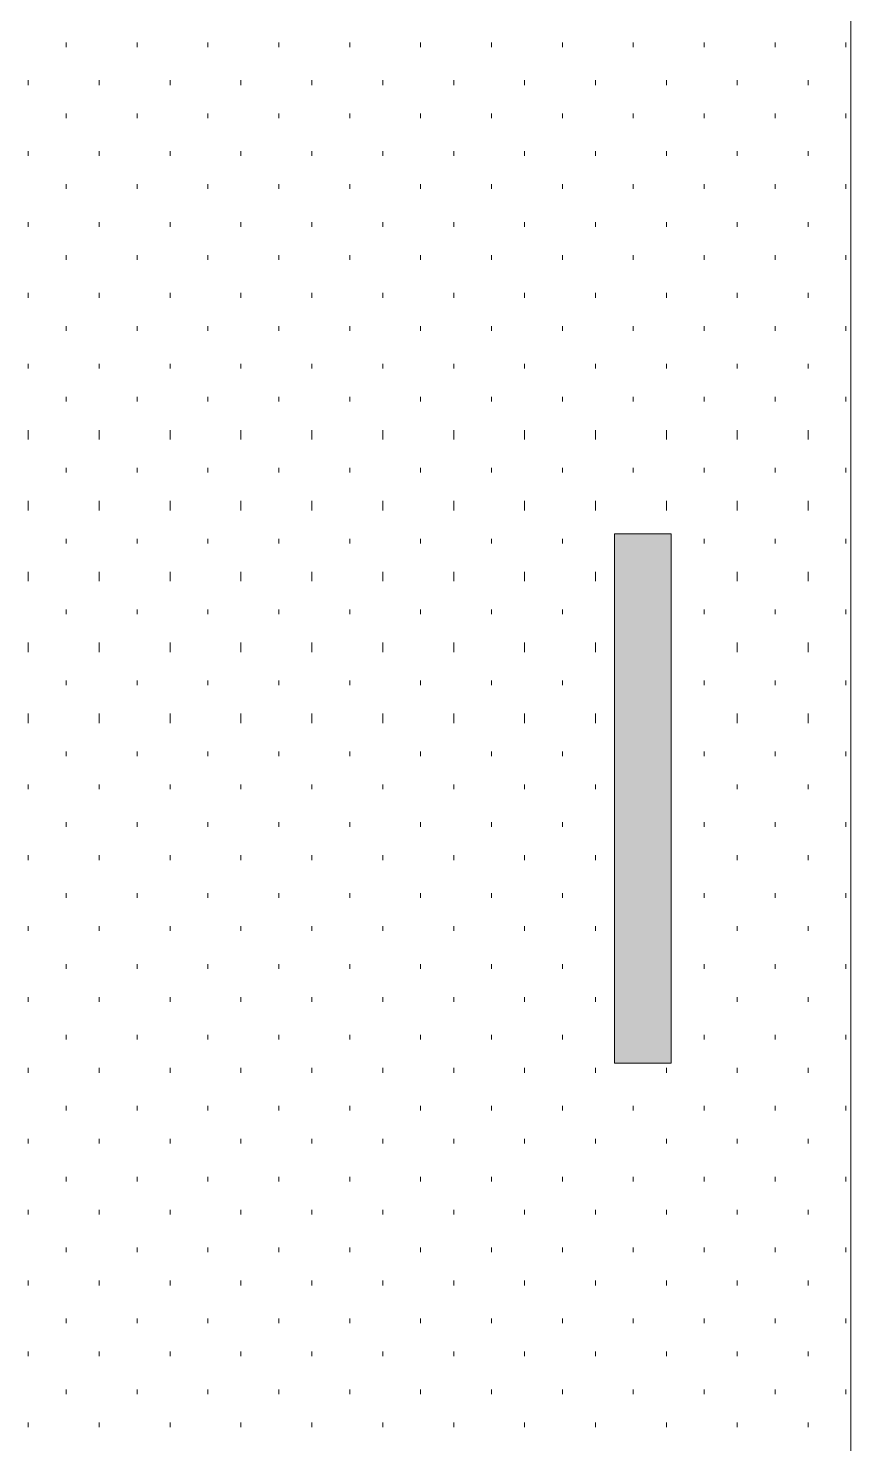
# Model space of a CAD drawing. Header units: inches. Extents: x -6061 to 13621, y -296 to 7483.
# Drawn here: x -5820.67 to -5806.73, y 310.44 to 334.43 of the extents above; entities that cross this region are included whole.
import ezdxf
from ezdxf.xclip import XClip

# ---------------------------------------------------------------- set-up
doc = ezdxf.new("R2010")
doc.units = ezdxf.units.IN
doc.header["$MEASUREMENT"] = 0
doc.header["$XCLIPFRAME"] = 0
doc.layers.get('0').update_dxf_attribs({"linetype": 'CONTINUOUS'})

# ---------------------------------------------------------------- blocks, each defined once
blk = doc.blocks.new('MF28650_4')
at = {"true_color": 0xffffff}
blk.add_hatch(color=7, dxfattribs=at).paths.add_polyline_path([(116.163, 308.525), (135.213, 308.525), (135.213, 357.971), (116.163, 357.971)])

msp = doc.modelspace()

# ---------------------------------------------------------------- linework, layer by layer
at = {"color": 7, "linetype": 'Continuous', "lineweight": 9, "true_color": 0x000007}
for p, q in [((-5806.73126, 382.88145), (-5806.73126, 286.85294)), ((-5806.73126, 380.39864), (-5806.73126, 286.85294)), ((-5810.73578, 325.85701), (-5810.73578, 316.88688)), ((-5809.7747, 325.85701), (-5810.73578, 325.85701)), ((-5810.73578, 325.85701), (-5809.7747, 325.85701)), ((-5810.73578, 316.88688), (-5810.73578, 325.85701)), ((-5809.7747, 316.88688), (-5809.7747, 325.85701)), ((-5809.7747, 325.85701), (-5809.7747, 316.88688)), ((-5810.73578, 316.88688), (-5809.7747, 316.88688)), ((-5809.7747, 316.88688), (-5810.73578, 316.88688))]:
    msp.add_line(p, q, dxfattribs=at)
at = {"color": 7, "linetype": 'Continuous', "lineweight": 9, "true_color": 0xffffff}
for p, q in [((-5820.02628, 334.10633), (-5820.02628, 334.18643)), ((-5818.82492, 334.10633), (-5818.82492, 334.18643)), ((-5817.62357, 334.10633), (-5817.62357, 334.18643)), ((-5816.42221, 334.10633), (-5816.42221, 334.18643)), ((-5815.22085, 334.10633), (-5815.22085, 334.18643)), ((-5814.01949, 334.10633), (-5814.01949, 334.18643)), ((-5812.81814, 334.10633), (-5812.81814, 334.18643)), ((-5811.61678, 334.10633), (-5811.61678, 334.18643)), ((-5810.41542, 334.10633), (-5810.41542, 334.18643)), ((-5809.21406, 334.10633), (-5809.21406, 334.18643)), ((-5808.01271, 334.10633), (-5808.01271, 334.18643)), ((-5806.81135, 334.10633), (-5806.81135, 334.18643)), ((-5820.667, 333.46561), (-5820.667, 333.5457)), ((-5819.46565, 333.46561), (-5819.46565, 333.5457)), ((-5818.26429, 333.46561), (-5818.26429, 333.5457)), ((-5817.06293, 333.46561), (-5817.06293, 333.5457)), ((-5815.86157, 333.46561), (-5815.86157, 333.5457)), ((-5814.66022, 333.46561), (-5814.66022, 333.5457)), ((-5813.45886, 333.46561), (-5813.45886, 333.5457)), ((-5812.2575, 333.46561), (-5812.2575, 333.5457)), ((-5811.05614, 333.46561), (-5811.05614, 333.5457)), ((-5809.85479, 333.46561), (-5809.85479, 333.5457)), ((-5808.65343, 333.46561), (-5808.65343, 333.5457)), ((-5807.45207, 333.46561), (-5807.45207, 333.5457)), ((-5820.02628, 332.90498), (-5820.02628, 332.98507)), ((-5818.82492, 332.90498), (-5818.82492, 332.98507)), ((-5817.62357, 332.90498), (-5817.62357, 332.98507)), ((-5816.42221, 332.90498), (-5816.42221, 332.98507)), ((-5815.22085, 332.90498), (-5815.22085, 332.98507)), ((-5814.01949, 332.90498), (-5814.01949, 332.98507)), ((-5812.81814, 332.90498), (-5812.81814, 332.98507)), ((-5811.61678, 332.90498), (-5811.61678, 332.98507)), ((-5810.41542, 332.90498), (-5810.41542, 332.98507)), ((-5809.21406, 332.90498), (-5809.21406, 332.98507)), ((-5808.01271, 332.90498), (-5808.01271, 332.98507)), ((-5806.81135, 332.90498), (-5806.81135, 332.98507)), ((-5820.667, 332.26425), (-5820.667, 332.34434)), ((-5819.46565, 332.26425), (-5819.46565, 332.34434)), ((-5818.26429, 332.26425), (-5818.26429, 332.34434)), ((-5817.06293, 332.26425), (-5817.06293, 332.34434)), ((-5815.86157, 332.26425), (-5815.86157, 332.34434)), ((-5814.66022, 332.26425), (-5814.66022, 332.34434)), ((-5813.45886, 332.26425), (-5813.45886, 332.34434)), ((-5812.2575, 332.26425), (-5812.2575, 332.34434)), ((-5811.05614, 332.26425), (-5811.05614, 332.34434)), ((-5809.85479, 332.26425), (-5809.85479, 332.34434)), ((-5808.65343, 332.26425), (-5808.65343, 332.34434)), ((-5807.45207, 332.26425), (-5807.45207, 332.34434)), ((-5820.02628, 331.70362), (-5820.02628, 331.78371)), ((-5818.82492, 331.70362), (-5818.82492, 331.78371)), ((-5817.62357, 331.70362), (-5817.62357, 331.78371)), ((-5816.42221, 331.70362), (-5816.42221, 331.78371)), ((-5815.22085, 331.70362), (-5815.22085, 331.78371)), ((-5814.01949, 331.70362), (-5814.01949, 331.78371)), ((-5812.81814, 331.70362), (-5812.81814, 331.78371)), ((-5811.61678, 331.70362), (-5811.61678, 331.78371)), ((-5810.41542, 331.70362), (-5810.41542, 331.78371)), ((-5809.21406, 331.70362), (-5809.21406, 331.78371)), ((-5808.01271, 331.70362), (-5808.01271, 331.78371)), ((-5806.81135, 331.70362), (-5806.81135, 331.78371)), ((-5820.667, 331.0629), (-5820.667, 331.14299)), ((-5819.46565, 331.0629), (-5819.46565, 331.14299)), ((-5818.26429, 331.0629), (-5818.26429, 331.14299)), ((-5817.06293, 331.0629), (-5817.06293, 331.14299)), ((-5815.86157, 331.0629), (-5815.86157, 331.14299)), ((-5814.66022, 331.0629), (-5814.66022, 331.14299)), ((-5813.45886, 331.0629), (-5813.45886, 331.14299)), ((-5812.2575, 331.0629), (-5812.2575, 331.14299)), ((-5811.05614, 331.0629), (-5811.05614, 331.14299)), ((-5809.85479, 331.0629), (-5809.85479, 331.14299)), ((-5808.65343, 331.0629), (-5808.65343, 331.14299)), ((-5807.45207, 331.0629), (-5807.45207, 331.14299)), ((-5820.02628, 330.50226), (-5820.02628, 330.58235)), ((-5818.82492, 330.50226), (-5818.82492, 330.58235)), ((-5817.62357, 330.50226), (-5817.62357, 330.58235)), ((-5816.42221, 330.50226), (-5816.42221, 330.58235)), ((-5815.22085, 330.50226), (-5815.22085, 330.58235)), ((-5814.01949, 330.50226), (-5814.01949, 330.58235)), ((-5812.81814, 330.50226), (-5812.81814, 330.58235)), ((-5811.61678, 330.50226), (-5811.61678, 330.58235)), ((-5810.41542, 330.50226), (-5810.41542, 330.58235)), ((-5809.21406, 330.50226), (-5809.21406, 330.58235)), ((-5808.01271, 330.50226), (-5808.01271, 330.58235)), ((-5806.81135, 330.50226), (-5806.81135, 330.58235)), ((-5820.667, 329.86154), (-5820.667, 329.94163)), ((-5819.46565, 329.86154), (-5819.46565, 329.94163)), ((-5818.26429, 329.86154), (-5818.26429, 329.94163)), ((-5817.06293, 329.86154), (-5817.06293, 329.94163)), ((-5815.86157, 329.86154), (-5815.86157, 329.94163)), ((-5814.66022, 329.86154), (-5814.66022, 329.94163)), ((-5813.45886, 329.86154), (-5813.45886, 329.94163)), ((-5812.2575, 329.86154), (-5812.2575, 329.94163)), ((-5811.05614, 329.86154), (-5811.05614, 329.94163)), ((-5809.85479, 329.86154), (-5809.85479, 329.94163)), ((-5808.65343, 329.86154), (-5808.65343, 329.94163)), ((-5807.45207, 329.86154), (-5807.45207, 329.94163)), ((-5820.02628, 329.3009), (-5820.02628, 329.381)), ((-5818.82492, 329.3009), (-5818.82492, 329.381)), ((-5817.62357, 329.3009), (-5817.62357, 329.381)), ((-5816.42221, 329.3009), (-5816.42221, 329.381)), ((-5815.22085, 329.3009), (-5815.22085, 329.381)), ((-5814.01949, 329.3009), (-5814.01949, 329.381)), ((-5812.81814, 329.3009), (-5812.81814, 329.381)), ((-5811.61678, 329.3009), (-5811.61678, 329.381)), ((-5810.41542, 329.3009), (-5810.41542, 329.381)), ((-5809.21406, 329.3009), (-5809.21406, 329.381)), ((-5808.01271, 329.3009), (-5808.01271, 329.381)), ((-5806.81135, 329.3009), (-5806.81135, 329.381)), ((-5820.667, 328.66018), (-5820.667, 328.74027)), ((-5819.46565, 328.66018), (-5819.46565, 328.74027)), ((-5818.26429, 328.66018), (-5818.26429, 328.74027)), ((-5817.06293, 328.66018), (-5817.06293, 328.74027)), ((-5815.86157, 328.66018), (-5815.86157, 328.74027)), ((-5814.66022, 328.66018), (-5814.66022, 328.74027)), ((-5813.45886, 328.66018), (-5813.45886, 328.74027)), ((-5812.2575, 328.66018), (-5812.2575, 328.74027)), ((-5811.05614, 328.66018), (-5811.05614, 328.74027)), ((-5809.85479, 328.66018), (-5809.85479, 328.74027)), ((-5808.65343, 328.66018), (-5808.65343, 328.74027)), ((-5807.45207, 328.66018), (-5807.45207, 328.74027)), ((-5820.02628, 328.09955), (-5820.02628, 328.17964)), ((-5818.82492, 328.09955), (-5818.82492, 328.17964)), ((-5817.62357, 328.09955), (-5817.62357, 328.17964)), ((-5816.42221, 328.09955), (-5816.42221, 328.17964)), ((-5815.22085, 328.09955), (-5815.22085, 328.17964)), ((-5814.01949, 328.09955), (-5814.01949, 328.17964)), ((-5812.81814, 328.09955), (-5812.81814, 328.17964)), ((-5811.61678, 328.09955), (-5811.61678, 328.17964)), ((-5810.41542, 328.09955), (-5810.41542, 328.17964)), ((-5809.21406, 328.09955), (-5809.21406, 328.17964)), ((-5808.01271, 328.09955), (-5808.01271, 328.17964)), ((-5806.81135, 328.09955), (-5806.81135, 328.17964)), ((-5820.667, 327.45882), (-5820.667, 327.619)), ((-5819.46565, 327.45882), (-5819.46565, 327.619)), ((-5818.26429, 327.45882), (-5818.26429, 327.619)), ((-5817.06293, 327.45882), (-5817.06293, 327.619)), ((-5815.86157, 327.45882), (-5815.86157, 327.619)), ((-5814.66022, 327.45882), (-5814.66022, 327.619)), ((-5813.45886, 327.45882), (-5813.45886, 327.619)), ((-5812.2575, 327.45882), (-5812.2575, 327.619)), ((-5811.05614, 327.45882), (-5811.05614, 327.619)), ((-5809.85479, 327.45882), (-5809.85479, 327.619)), ((-5808.65343, 327.45882), (-5808.65343, 327.619)), ((-5807.45207, 327.45882), (-5807.45207, 327.619)), ((-5820.02628, 326.89819), (-5820.02628, 326.97828)), ((-5818.82492, 326.89819), (-5818.82492, 326.97828)), ((-5817.62357, 326.89819), (-5817.62357, 326.97828)), ((-5816.42221, 326.89819), (-5816.42221, 326.97828)), ((-5815.22085, 326.89819), (-5815.22085, 326.97828)), ((-5814.01949, 326.89819), (-5814.01949, 326.97828)), ((-5812.81814, 326.89819), (-5812.81814, 326.97828)), ((-5811.61678, 326.89819), (-5811.61678, 326.97828)), ((-5810.41542, 326.89819), (-5810.41542, 326.97828)), ((-5809.21406, 326.89819), (-5809.21406, 326.97828)), ((-5808.01271, 326.89819), (-5808.01271, 326.97828)), ((-5806.81135, 326.89819), (-5806.81135, 326.97828)), ((-5820.667, 326.25747), (-5820.667, 326.41765)), ((-5819.46565, 326.25747), (-5819.46565, 326.41765)), ((-5818.26429, 326.25747), (-5818.26429, 326.41765)), ((-5817.06293, 326.25747), (-5817.06293, 326.41765)), ((-5815.86157, 326.25747), (-5815.86157, 326.41765)), ((-5814.66022, 326.25747), (-5814.66022, 326.41765)), ((-5813.45886, 326.25747), (-5813.45886, 326.41765)), ((-5812.2575, 326.25747), (-5812.2575, 326.41765)), ((-5811.05614, 326.25747), (-5811.05614, 326.41765)), ((-5809.85479, 326.25747), (-5809.85479, 326.41765)), ((-5808.65343, 326.25747), (-5808.65343, 326.41765)), ((-5807.45207, 326.25747), (-5807.45207, 326.41765)), ((-5820.02628, 325.69683), (-5820.02628, 325.77692)), ((-5818.82492, 325.69683), (-5818.82492, 325.77692)), ((-5817.62357, 325.69683), (-5817.62357, 325.77692)), ((-5816.42221, 325.69683), (-5816.42221, 325.77692)), ((-5815.22085, 325.69683), (-5815.22085, 325.77692)), ((-5814.01949, 325.69683), (-5814.01949, 325.77692)), ((-5812.81814, 325.69683), (-5812.81814, 325.77692)), ((-5811.61678, 325.69683), (-5811.61678, 325.77692)), ((-5809.21406, 325.69683), (-5809.21406, 325.77692)), ((-5808.01271, 325.69683), (-5808.01271, 325.77692)), ((-5806.81135, 325.69683), (-5806.81135, 325.77692)), ((-5820.667, 325.05611), (-5820.667, 325.21629)), ((-5819.46565, 325.05611), (-5819.46565, 325.21629)), ((-5818.26429, 325.05611), (-5818.26429, 325.21629)), ((-5817.06293, 325.05611), (-5817.06293, 325.21629)), ((-5815.86157, 325.05611), (-5815.86157, 325.21629)), ((-5814.66022, 325.05611), (-5814.66022, 325.21629)), ((-5813.45886, 325.05611), (-5813.45886, 325.21629)), ((-5812.2575, 325.05611), (-5812.2575, 325.21629)), ((-5811.05614, 325.05611), (-5811.05614, 325.21629)), ((-5808.65343, 325.05611), (-5808.65343, 325.21629)), ((-5807.45207, 325.05611), (-5807.45207, 325.21629)), ((-5820.02628, 324.49547), (-5820.02628, 324.57557)), ((-5818.82492, 324.49547), (-5818.82492, 324.57557)), ((-5817.62357, 324.49547), (-5817.62357, 324.57557)), ((-5816.42221, 324.49547), (-5816.42221, 324.57557)), ((-5815.22085, 324.49547), (-5815.22085, 324.57557)), ((-5814.01949, 324.49547), (-5814.01949, 324.57557)), ((-5812.81814, 324.49547), (-5812.81814, 324.57557)), ((-5811.61678, 324.49547), (-5811.61678, 324.57557)), ((-5809.21406, 324.49547), (-5809.21406, 324.57557)), ((-5808.01271, 324.49547), (-5808.01271, 324.57557)), ((-5806.81135, 324.49547), (-5806.81135, 324.57557)), ((-5820.667, 323.85475), (-5820.667, 324.01493)), ((-5819.46565, 323.85475), (-5819.46565, 324.01493)), ((-5818.26429, 323.85475), (-5818.26429, 324.01493)), ((-5817.06293, 323.85475), (-5817.06293, 324.01493)), ((-5815.86157, 323.85475), (-5815.86157, 324.01493)), ((-5814.66022, 323.85475), (-5814.66022, 324.01493)), ((-5813.45886, 323.85475), (-5813.45886, 324.01493)), ((-5812.2575, 323.85475), (-5812.2575, 324.01493)), ((-5811.05614, 323.85475), (-5811.05614, 324.01493)), ((-5808.65343, 323.85475), (-5808.65343, 324.01493)), ((-5807.45207, 323.85475), (-5807.45207, 324.01493)), ((-5820.02628, 323.29412), (-5820.02628, 323.37421)), ((-5818.82492, 323.29412), (-5818.82492, 323.37421)), ((-5817.62357, 323.29412), (-5817.62357, 323.37421)), ((-5816.42221, 323.29412), (-5816.42221, 323.37421)), ((-5815.22085, 323.29412), (-5815.22085, 323.37421)), ((-5814.01949, 323.29412), (-5814.01949, 323.37421)), ((-5812.81814, 323.29412), (-5812.81814, 323.37421)), ((-5811.61678, 323.29412), (-5811.61678, 323.37421)), ((-5809.21406, 323.29412), (-5809.21406, 323.37421)), ((-5808.01271, 323.29412), (-5808.01271, 323.37421)), ((-5806.81135, 323.29412), (-5806.81135, 323.37421)), ((-5820.667, 322.65339), (-5820.667, 322.81357)), ((-5819.46565, 322.65339), (-5819.46565, 322.81357)), ((-5818.26429, 322.65339), (-5818.26429, 322.81357)), ((-5817.06293, 322.65339), (-5817.06293, 322.81357)), ((-5815.86157, 322.65339), (-5815.86157, 322.81357)), ((-5814.66022, 322.65339), (-5814.66022, 322.81357)), ((-5813.45886, 322.65339), (-5813.45886, 322.81357)), ((-5812.2575, 322.65339), (-5812.2575, 322.81357)), ((-5811.05614, 322.65339), (-5811.05614, 322.81357)), ((-5808.65343, 322.65339), (-5808.65343, 322.81357)), ((-5807.45207, 322.65339), (-5807.45207, 322.81357)), ((-5820.02628, 322.09276), (-5820.02628, 322.17285)), ((-5818.82492, 322.09276), (-5818.82492, 322.17285)), ((-5817.62357, 322.09276), (-5817.62357, 322.17285)), ((-5816.42221, 322.09276), (-5816.42221, 322.17285)), ((-5815.22085, 322.09276), (-5815.22085, 322.17285)), ((-5814.01949, 322.09276), (-5814.01949, 322.17285)), ((-5812.81814, 322.09276), (-5812.81814, 322.17285)), ((-5811.61678, 322.09276), (-5811.61678, 322.17285)), ((-5809.21406, 322.09276), (-5809.21406, 322.17285)), ((-5808.01271, 322.09276), (-5808.01271, 322.17285)), ((-5806.81135, 322.09276), (-5806.81135, 322.17285)), ((-5820.667, 321.53213), (-5820.667, 321.61222)), ((-5819.46565, 321.53213), (-5819.46565, 321.61222)), ((-5818.26429, 321.53213), (-5818.26429, 321.61222)), ((-5817.06293, 321.53213), (-5817.06293, 321.61222)), ((-5815.86157, 321.53213), (-5815.86157, 321.61222)), ((-5814.66022, 321.53213), (-5814.66022, 321.61222)), ((-5813.45886, 321.53213), (-5813.45886, 321.61222)), ((-5812.2575, 321.53213), (-5812.2575, 321.61222)), ((-5811.05614, 321.53213), (-5811.05614, 321.61222)), ((-5808.65343, 321.53213), (-5808.65343, 321.61222)), ((-5807.45207, 321.53213), (-5807.45207, 321.61222)), ((-5820.02628, 320.8914), (-5820.02628, 320.97149)), ((-5818.82492, 320.8914), (-5818.82492, 320.97149)), ((-5817.62357, 320.8914), (-5817.62357, 320.97149)), ((-5816.42221, 320.8914), (-5816.42221, 320.97149)), ((-5815.22085, 320.8914), (-5815.22085, 320.97149)), ((-5814.01949, 320.8914), (-5814.01949, 320.97149)), ((-5812.81814, 320.8914), (-5812.81814, 320.97149)), ((-5811.61678, 320.8914), (-5811.61678, 320.97149)), ((-5809.21406, 320.8914), (-5809.21406, 320.97149)), ((-5808.01271, 320.8914), (-5808.01271, 320.97149)), ((-5806.81135, 320.8914), (-5806.81135, 320.97149)), ((-5820.667, 320.33077), (-5820.667, 320.41086)), ((-5819.46565, 320.33077), (-5819.46565, 320.41086)), ((-5818.26429, 320.33077), (-5818.26429, 320.41086)), ((-5817.06293, 320.33077), (-5817.06293, 320.41086)), ((-5815.86157, 320.33077), (-5815.86157, 320.41086)), ((-5814.66022, 320.33077), (-5814.66022, 320.41086)), ((-5813.45886, 320.33077), (-5813.45886, 320.41086)), ((-5812.2575, 320.33077), (-5812.2575, 320.41086)), ((-5811.05614, 320.33077), (-5811.05614, 320.41086)), ((-5808.65343, 320.33077), (-5808.65343, 320.41086)), ((-5807.45207, 320.33077), (-5807.45207, 320.41086)), ((-5820.02628, 319.69005), (-5820.02628, 319.77014)), ((-5818.82492, 319.69005), (-5818.82492, 319.77014)), ((-5817.62357, 319.69005), (-5817.62357, 319.77014)), ((-5816.42221, 319.69005), (-5816.42221, 319.77014)), ((-5815.22085, 319.69005), (-5815.22085, 319.77014)), ((-5814.01949, 319.69005), (-5814.01949, 319.77014)), ((-5812.81814, 319.69005), (-5812.81814, 319.77014)), ((-5811.61678, 319.69005), (-5811.61678, 319.77014)), ((-5809.21406, 319.69005), (-5809.21406, 319.77014)), ((-5808.01271, 319.69005), (-5808.01271, 319.77014)), ((-5806.81135, 319.69005), (-5806.81135, 319.77014)), ((-5820.667, 319.12941), (-5820.667, 319.2095)), ((-5819.46565, 319.12941), (-5819.46565, 319.2095)), ((-5818.26429, 319.12941), (-5818.26429, 319.2095)), ((-5817.06293, 319.12941), (-5817.06293, 319.2095)), ((-5815.86157, 319.12941), (-5815.86157, 319.2095)), ((-5814.66022, 319.12941), (-5814.66022, 319.2095)), ((-5813.45886, 319.12941), (-5813.45886, 319.2095)), ((-5812.2575, 319.12941), (-5812.2575, 319.2095)), ((-5811.05614, 319.12941), (-5811.05614, 319.2095)), ((-5808.65343, 319.12941), (-5808.65343, 319.2095)), ((-5807.45207, 319.12941), (-5807.45207, 319.2095)), ((-5820.02628, 318.48869), (-5820.02628, 318.56878)), ((-5818.82492, 318.48869), (-5818.82492, 318.56878)), ((-5817.62357, 318.48869), (-5817.62357, 318.56878)), ((-5816.42221, 318.48869), (-5816.42221, 318.56878)), ((-5815.22085, 318.48869), (-5815.22085, 318.56878)), ((-5814.01949, 318.48869), (-5814.01949, 318.56878)), ((-5812.81814, 318.48869), (-5812.81814, 318.56878)), ((-5811.61678, 318.48869), (-5811.61678, 318.56878)), ((-5809.21406, 318.48869), (-5809.21406, 318.56878)), ((-5808.01271, 318.48869), (-5808.01271, 318.56878)), ((-5806.81135, 318.48869), (-5806.81135, 318.56878)), ((-5820.667, 317.92805), (-5820.667, 318.00814)), ((-5819.46565, 317.92805), (-5819.46565, 318.00814)), ((-5818.26429, 317.92805), (-5818.26429, 318.00814)), ((-5817.06293, 317.92805), (-5817.06293, 318.00814)), ((-5815.86157, 317.92805), (-5815.86157, 318.00814)), ((-5814.66022, 317.92805), (-5814.66022, 318.00814)), ((-5813.45886, 317.92805), (-5813.45886, 318.00814)), ((-5812.2575, 317.92805), (-5812.2575, 318.00814)), ((-5811.05614, 317.92805), (-5811.05614, 318.00814)), ((-5808.65343, 317.92805), (-5808.65343, 318.00814)), ((-5807.45207, 317.92805), (-5807.45207, 318.00814)), ((-5820.02628, 317.28733), (-5820.02628, 317.36742)), ((-5818.82492, 317.28733), (-5818.82492, 317.36742)), ((-5817.62357, 317.28733), (-5817.62357, 317.36742)), ((-5816.42221, 317.28733), (-5816.42221, 317.36742)), ((-5815.22085, 317.28733), (-5815.22085, 317.36742)), ((-5814.01949, 317.28733), (-5814.01949, 317.36742)), ((-5812.81814, 317.28733), (-5812.81814, 317.36742)), ((-5811.61678, 317.28733), (-5811.61678, 317.36742)), ((-5809.21406, 317.28733), (-5809.21406, 317.36742)), ((-5808.01271, 317.28733), (-5808.01271, 317.36742)), ((-5806.81135, 317.28733), (-5806.81135, 317.36742)), ((-5820.667, 316.7267), (-5820.667, 316.80679)), ((-5819.46565, 316.7267), (-5819.46565, 316.80679)), ((-5818.26429, 316.7267), (-5818.26429, 316.80679)), ((-5817.06293, 316.7267), (-5817.06293, 316.80679)), ((-5815.86157, 316.7267), (-5815.86157, 316.80679)), ((-5814.66022, 316.7267), (-5814.66022, 316.80679)), ((-5813.45886, 316.7267), (-5813.45886, 316.80679)), ((-5812.2575, 316.7267), (-5812.2575, 316.80679)), ((-5811.05614, 316.7267), (-5811.05614, 316.80679)), ((-5809.85479, 316.7267), (-5809.85479, 316.80679)), ((-5808.65343, 316.7267), (-5808.65343, 316.80679)), ((-5807.45207, 316.7267), (-5807.45207, 316.80679)), ((-5820.02628, 316.08597), (-5820.02628, 316.16606)), ((-5818.82492, 316.08597), (-5818.82492, 316.16606)), ((-5817.62357, 316.08597), (-5817.62357, 316.16606)), ((-5816.42221, 316.08597), (-5816.42221, 316.16606)), ((-5815.22085, 316.08597), (-5815.22085, 316.16606)), ((-5814.01949, 316.08597), (-5814.01949, 316.16606)), ((-5812.81814, 316.08597), (-5812.81814, 316.16606)), ((-5811.61678, 316.08597), (-5811.61678, 316.16606)), ((-5810.41542, 316.08597), (-5810.41542, 316.16606)), ((-5809.21406, 316.08597), (-5809.21406, 316.16606)), ((-5808.01271, 316.08597), (-5808.01271, 316.16606)), ((-5806.81135, 316.08597), (-5806.81135, 316.16606)), ((-5820.667, 315.52534), (-5820.667, 315.60543)), ((-5819.46565, 315.52534), (-5819.46565, 315.60543)), ((-5818.26429, 315.52534), (-5818.26429, 315.60543)), ((-5817.06293, 315.52534), (-5817.06293, 315.60543)), ((-5815.86157, 315.52534), (-5815.86157, 315.60543)), ((-5814.66022, 315.52534), (-5814.66022, 315.60543)), ((-5813.45886, 315.52534), (-5813.45886, 315.60543)), ((-5812.2575, 315.52534), (-5812.2575, 315.60543)), ((-5811.05614, 315.52534), (-5811.05614, 315.60543)), ((-5809.85479, 315.52534), (-5809.85479, 315.60543)), ((-5808.65343, 315.52534), (-5808.65343, 315.60543)), ((-5807.45207, 315.52534), (-5807.45207, 315.60543)), ((-5820.02628, 314.88462), (-5820.02628, 314.96471)), ((-5818.82492, 314.88462), (-5818.82492, 314.96471)), ((-5817.62357, 314.88462), (-5817.62357, 314.96471)), ((-5816.42221, 314.88462), (-5816.42221, 314.96471)), ((-5815.22085, 314.88462), (-5815.22085, 314.96471)), ((-5814.01949, 314.88462), (-5814.01949, 314.96471)), ((-5812.81814, 314.88462), (-5812.81814, 314.96471)), ((-5811.61678, 314.88462), (-5811.61678, 314.96471)), ((-5810.41542, 314.88462), (-5810.41542, 314.96471)), ((-5809.21406, 314.88462), (-5809.21406, 314.96471)), ((-5808.01271, 314.88462), (-5808.01271, 314.96471)), ((-5806.81135, 314.88462), (-5806.81135, 314.96471)), ((-5820.667, 314.32398), (-5820.667, 314.40407)), ((-5819.46565, 314.32398), (-5819.46565, 314.40407)), ((-5818.26429, 314.32398), (-5818.26429, 314.40407)), ((-5817.06293, 314.32398), (-5817.06293, 314.40407)), ((-5815.86157, 314.32398), (-5815.86157, 314.40407)), ((-5814.66022, 314.32398), (-5814.66022, 314.40407)), ((-5813.45886, 314.32398), (-5813.45886, 314.40407)), ((-5812.2575, 314.32398), (-5812.2575, 314.40407)), ((-5811.05614, 314.32398), (-5811.05614, 314.40407)), ((-5809.85479, 314.32398), (-5809.85479, 314.40407)), ((-5808.65343, 314.32398), (-5808.65343, 314.40407)), ((-5807.45207, 314.32398), (-5807.45207, 314.40407)), ((-5820.02628, 313.68326), (-5820.02628, 313.76335)), ((-5818.82492, 313.68326), (-5818.82492, 313.76335)), ((-5817.62357, 313.68326), (-5817.62357, 313.76335)), ((-5816.42221, 313.68326), (-5816.42221, 313.76335)), ((-5815.22085, 313.68326), (-5815.22085, 313.76335)), ((-5814.01949, 313.68326), (-5814.01949, 313.76335)), ((-5812.81814, 313.68326), (-5812.81814, 313.76335)), ((-5811.61678, 313.68326), (-5811.61678, 313.76335)), ((-5810.41542, 313.68326), (-5810.41542, 313.76335)), ((-5809.21406, 313.68326), (-5809.21406, 313.76335)), ((-5808.01271, 313.68326), (-5808.01271, 313.76335)), ((-5806.81135, 313.68326), (-5806.81135, 313.76335)), ((-5820.667, 313.12262), (-5820.667, 313.20271)), ((-5819.46565, 313.12262), (-5819.46565, 313.20271)), ((-5818.26429, 313.12262), (-5818.26429, 313.20271)), ((-5817.06293, 313.12262), (-5817.06293, 313.20271)), ((-5815.86157, 313.12262), (-5815.86157, 313.20271)), ((-5814.66022, 313.12262), (-5814.66022, 313.20271)), ((-5813.45886, 313.12262), (-5813.45886, 313.20271)), ((-5812.2575, 313.12262), (-5812.2575, 313.20271)), ((-5811.05614, 313.12262), (-5811.05614, 313.20271)), ((-5809.85479, 313.12262), (-5809.85479, 313.20271)), ((-5808.65343, 313.12262), (-5808.65343, 313.20271)), ((-5807.45207, 313.12262), (-5807.45207, 313.20271)), ((-5820.02628, 312.4819), (-5820.02628, 312.56199)), ((-5818.82492, 312.4819), (-5818.82492, 312.56199)), ((-5817.62357, 312.4819), (-5817.62357, 312.56199)), ((-5816.42221, 312.4819), (-5816.42221, 312.56199)), ((-5815.22085, 312.4819), (-5815.22085, 312.56199)), ((-5814.01949, 312.4819), (-5814.01949, 312.56199)), ((-5812.81814, 312.4819), (-5812.81814, 312.56199)), ((-5811.61678, 312.4819), (-5811.61678, 312.56199)), ((-5810.41542, 312.4819), (-5810.41542, 312.56199)), ((-5809.21406, 312.4819), (-5809.21406, 312.56199)), ((-5808.01271, 312.4819), (-5808.01271, 312.56199)), ((-5806.81135, 312.4819), (-5806.81135, 312.56199)), ((-5820.667, 311.92127), (-5820.667, 312.00136)), ((-5819.46565, 311.92127), (-5819.46565, 312.00136)), ((-5818.26429, 311.92127), (-5818.26429, 312.00136)), ((-5817.06293, 311.92127), (-5817.06293, 312.00136)), ((-5815.86157, 311.92127), (-5815.86157, 312.00136)), ((-5814.66022, 311.92127), (-5814.66022, 312.00136)), ((-5813.45886, 311.92127), (-5813.45886, 312.00136)), ((-5812.2575, 311.92127), (-5812.2575, 312.00136)), ((-5811.05614, 311.92127), (-5811.05614, 312.00136)), ((-5809.85479, 311.92127), (-5809.85479, 312.00136)), ((-5808.65343, 311.92127), (-5808.65343, 312.00136)), ((-5807.45207, 311.92127), (-5807.45207, 312.00136)), ((-5820.02628, 311.28054), (-5820.02628, 311.36063)), ((-5818.82492, 311.28054), (-5818.82492, 311.36063)), ((-5817.62357, 311.28054), (-5817.62357, 311.36063)), ((-5816.42221, 311.28054), (-5816.42221, 311.36063)), ((-5815.22085, 311.28054), (-5815.22085, 311.36063)), ((-5814.01949, 311.28054), (-5814.01949, 311.36063)), ((-5812.81814, 311.28054), (-5812.81814, 311.36063)), ((-5811.61678, 311.28054), (-5811.61678, 311.36063)), ((-5810.41542, 311.28054), (-5810.41542, 311.36063)), ((-5809.21406, 311.28054), (-5809.21406, 311.36063)), ((-5808.01271, 311.28054), (-5808.01271, 311.36063)), ((-5806.81135, 311.28054), (-5806.81135, 311.36063)), ((-5820.667, 310.71991), (-5820.667, 310.8)), ((-5819.46565, 310.71991), (-5819.46565, 310.8)), ((-5818.26429, 310.71991), (-5818.26429, 310.8)), ((-5817.06293, 310.71991), (-5817.06293, 310.8)), ((-5815.86157, 310.71991), (-5815.86157, 310.8)), ((-5814.66022, 310.71991), (-5814.66022, 310.8)), ((-5813.45886, 310.71991), (-5813.45886, 310.8)), ((-5812.2575, 310.71991), (-5812.2575, 310.8)), ((-5811.05614, 310.71991), (-5811.05614, 310.8)), ((-5809.85479, 310.71991), (-5809.85479, 310.8)), ((-5808.65343, 310.71991), (-5808.65343, 310.8)), ((-5807.45207, 310.71991), (-5807.45207, 310.8))]:
    msp.add_line(p, q, dxfattribs=at)

# ---------------------------------------------------------------- block references
at = {"color": 7, "true_color": 0xffffff}
ref = msp.add_blockref('MF28650_4', (-6062.54031, -296.84661), dxfattribs=dict(at, xscale=1.8919015636469, yscale=1.8919015636469, zscale=1.8919015636469))
XClip(ref).set_block_clipping_path([(133.0959970251, 324.4003260824), (133.6039970137, 329.1416593098)])

doc.saveas('drawing.dxf')
